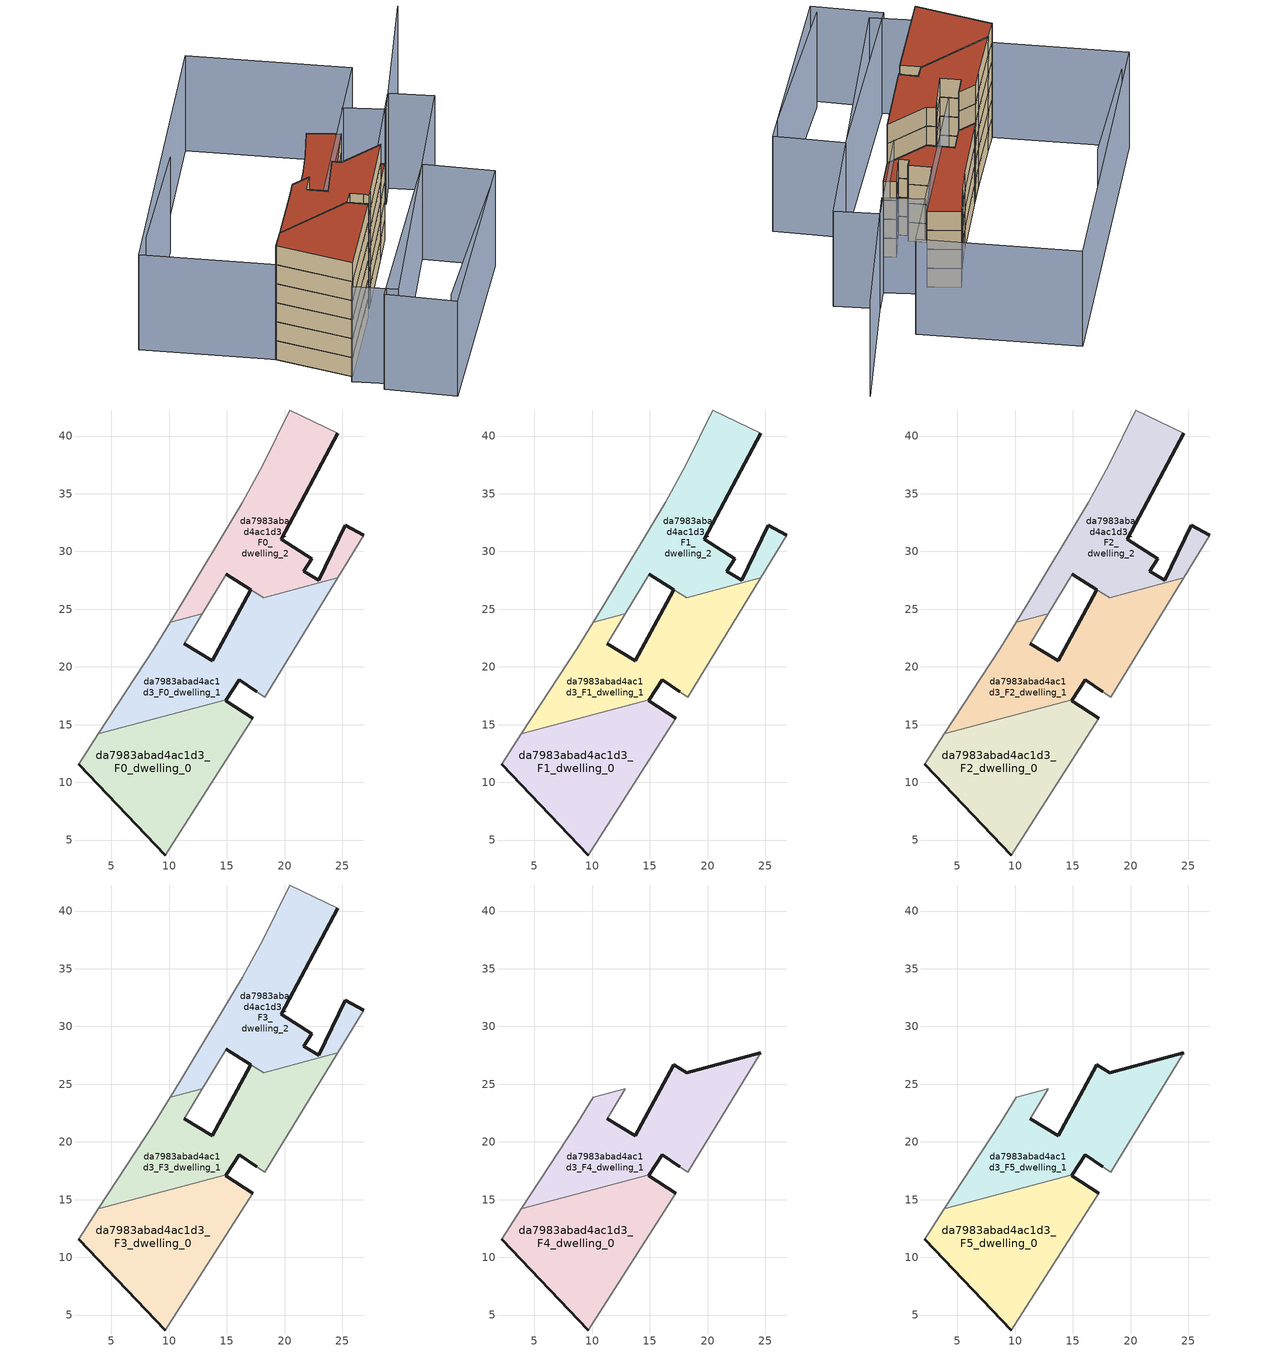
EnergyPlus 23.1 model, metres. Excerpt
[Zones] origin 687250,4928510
da7983abad4ac1d3_F0_dwelling_0
 floor ground (EU_floor_Construction): 9.68,3.71 17.26,15.57 14.92,17.08 14.96,17.15 3.88,14.2 2.16,11.57 z0
 wall outside (EU_wall_Construction): 9.68,3.71 2.16,11.57 / 14.96,17.15 14.92,17.08 17.26,15.57 z0:3
 wall adiabatic (EU_wall_Construction): 17.26,15.57 9.68,3.71 / 2.16,11.57 3.88,14.2 z0:3
 wall to da7983abad4ac1d3_F0_dwelling_1 (EU_wall_Construction): 3.88,14.2 14.96,17.15 z0:3
da7983abad4ac1d3_F0_dwelling_1
 floor ground (EU_floor_Construction): 18.74,18.15 24.59,27.71 18.18,26 17.09,26.68 16.47,25.55 13.74,20.53 11.33,22.01 12.89,24.59 10.09,23.85 8.73,21.63 3.88,14.2 14.96,17.15 16.09,18.89 17.6,17.85 18.27,17.38 z0
 wall outside (EU_wall_Construction): 11.33,22.01 13.74,20.53 16.47,25.55 17.09,26.68 / 17.6,17.85 16.09,18.89 14.96,17.15 z0:3
 wall adiabatic (EU_wall_Construction): 3.88,14.2 8.73,21.63 10.09,23.85 / 12.89,24.59 11.33,22.01 / 24.59,27.71 18.74,18.15 18.27,17.38 17.6,17.85 z0:3
 wall to da7983abad4ac1d3_F0_dwelling_2 (EU_wall_Construction): 10.09,23.85 12.89,24.59 / 17.09,26.68 18.18,26 24.59,27.71 z0:3
da7983abad4ac1d3_F0_dwelling_2
 floor ground (EU_floor_Construction): 24.59,27.71 26.87,31.42 25.26,32.25 22.95,27.51 21.68,28.3 22.36,29.38 19.7,31.05 24.61,40.25 20.45,42.25 18.14,37.54 16.35,34.22 10.93,25.22 10.09,23.85 12.89,24.59 14.96,28.01 17.09,26.69 17.09,26.68 18.18,26 z0
 wall outside (EU_wall_Construction): 24.61,40.25 19.7,31.05 22.36,29.38 21.68,28.3 22.95,27.51 25.26,32.25 26.87,31.42 / 17.09,26.68 17.09,26.69 14.96,28.01 z0:3
 wall adiabatic (EU_wall_Construction): 14.96,28.01 12.89,24.59 / 10.09,23.85 10.93,25.22 16.35,34.22 18.14,37.54 20.45,42.25 24.61,40.25 / 26.87,31.42 24.59,27.71 z0:3
da7983abad4ac1d3_F1_dwelling_0
 floor to da7983abad4ac1d3_F0_dwelling_0 (EU_floor_Construction): 9.68,3.71 17.26,15.57 14.92,17.08 14.96,17.15 3.88,14.2 2.16,11.57 z3
 wall outside (EU_wall_Construction): 9.68,3.71 2.16,11.57 / 14.96,17.15 14.92,17.08 17.26,15.57 z3:6
 wall adiabatic (EU_wall_Construction): 17.26,15.57 9.68,3.71 / 2.16,11.57 3.88,14.2 z3:6
 wall to da7983abad4ac1d3_F1_dwelling_1 (EU_wall_Construction): 3.88,14.2 14.96,17.15 z3:6
da7983abad4ac1d3_F1_dwelling_1
 floor to da7983abad4ac1d3_F0_dwelling_1 (EU_floor_Construction): 18.74,18.15 24.59,27.71 18.18,26 17.09,26.68 16.47,25.55 13.74,20.53 11.33,22.01 12.89,24.59 10.09,23.85 8.73,21.63 3.88,14.2 14.96,17.15 16.09,18.89 17.6,17.85 18.27,17.38 z3
 wall outside (EU_wall_Construction): 11.33,22.01 13.74,20.53 16.47,25.55 17.09,26.68 / 17.6,17.85 16.09,18.89 14.96,17.15 z3:6
 wall adiabatic (EU_wall_Construction): 3.88,14.2 8.73,21.63 10.09,23.85 / 12.89,24.59 11.33,22.01 / 24.59,27.71 18.74,18.15 18.27,17.38 17.6,17.85 z3:6
 wall to da7983abad4ac1d3_F1_dwelling_2 (EU_wall_Construction): 10.09,23.85 12.89,24.59 / 17.09,26.68 18.18,26 24.59,27.71 z3:6
da7983abad4ac1d3_F1_dwelling_2
 floor to da7983abad4ac1d3_F0_dwelling_2 (EU_floor_Construction): 24.59,27.71 26.87,31.42 25.26,32.25 22.95,27.51 21.68,28.3 22.36,29.38 19.7,31.05 24.61,40.25 20.45,42.25 18.14,37.54 16.35,34.22 10.93,25.22 10.09,23.85 12.89,24.59 14.96,28.01 17.09,26.69 17.09,26.68 18.18,26 z3
 wall outside (EU_wall_Construction): 24.61,40.25 19.7,31.05 22.36,29.38 21.68,28.3 22.95,27.51 25.26,32.25 26.87,31.42 / 17.09,26.68 17.09,26.69 14.96,28.01 z3:6
 wall adiabatic (EU_wall_Construction): 14.96,28.01 12.89,24.59 / 10.09,23.85 10.93,25.22 16.35,34.22 18.14,37.54 20.45,42.25 24.61,40.25 / 26.87,31.42 24.59,27.71 z3:6
da7983abad4ac1d3_F2_dwelling_0
 floor to da7983abad4ac1d3_F1_dwelling_0 (EU_floor_Construction): 9.68,3.71 17.26,15.57 14.92,17.08 14.96,17.15 3.88,14.2 2.16,11.57 z6
 wall outside (EU_wall_Construction): 9.68,3.71 2.16,11.57 / 14.96,17.15 14.92,17.08 17.26,15.57 z6:9
 wall adiabatic (EU_wall_Construction): 17.26,15.57 9.68,3.71 / 2.16,11.57 3.88,14.2 z6:9
 wall to da7983abad4ac1d3_F2_dwelling_1 (EU_wall_Construction): 3.88,14.2 14.96,17.15 z6:9
da7983abad4ac1d3_F2_dwelling_1
 floor to da7983abad4ac1d3_F1_dwelling_1 (EU_floor_Construction): 18.74,18.15 24.59,27.71 18.18,26 17.09,26.68 16.47,25.55 13.74,20.53 11.33,22.01 12.89,24.59 10.09,23.85 8.73,21.63 3.88,14.2 14.96,17.15 16.09,18.89 17.6,17.85 18.27,17.38 z6
 wall outside (EU_wall_Construction): 11.33,22.01 13.74,20.53 16.47,25.55 17.09,26.68 / 17.6,17.85 16.09,18.89 14.96,17.15 z6:9
 wall adiabatic (EU_wall_Construction): 3.88,14.2 8.73,21.63 10.09,23.85 / 12.89,24.59 11.33,22.01 / 24.59,27.71 18.74,18.15 18.27,17.38 17.6,17.85 z6:9
 wall to da7983abad4ac1d3_F2_dwelling_2 (EU_wall_Construction): 10.09,23.85 12.89,24.59 / 17.09,26.68 18.18,26 24.59,27.71 z6:9
da7983abad4ac1d3_F2_dwelling_2
 floor to da7983abad4ac1d3_F1_dwelling_2 (EU_floor_Construction): 24.59,27.71 26.87,31.42 25.26,32.25 22.95,27.51 21.68,28.3 22.36,29.38 19.7,31.05 24.61,40.25 20.45,42.25 18.14,37.54 16.35,34.22 10.93,25.22 10.09,23.85 12.89,24.59 14.96,28.01 17.09,26.69 17.09,26.68 18.18,26 z6
 wall outside (EU_wall_Construction): 24.61,40.25 19.7,31.05 22.36,29.38 21.68,28.3 22.95,27.51 25.26,32.25 26.87,31.42 / 17.09,26.68 17.09,26.69 14.96,28.01 z6:9
 wall adiabatic (EU_wall_Construction): 14.96,28.01 12.89,24.59 / 10.09,23.85 10.93,25.22 16.35,34.22 18.14,37.54 20.45,42.25 24.61,40.25 / 26.87,31.42 24.59,27.71 z6:9
da7983abad4ac1d3_F3_dwelling_0
 floor to da7983abad4ac1d3_F2_dwelling_0 (EU_floor_Construction): 9.68,3.71 17.26,15.57 14.92,17.08 14.96,17.15 3.88,14.2 2.16,11.57 z9
 wall outside (EU_wall_Construction): 9.68,3.71 2.16,11.57 / 14.96,17.15 14.92,17.08 17.26,15.57 z9:12
 wall adiabatic (EU_wall_Construction): 17.26,15.57 9.68,3.71 / 2.16,11.57 3.88,14.2 z9:12
 wall to da7983abad4ac1d3_F3_dwelling_1 (EU_wall_Construction): 3.88,14.2 14.96,17.15 z9:12
da7983abad4ac1d3_F3_dwelling_1
 floor to da7983abad4ac1d3_F2_dwelling_1 (EU_floor_Construction): 18.74,18.15 24.59,27.71 18.18,26 17.09,26.68 16.47,25.55 13.74,20.53 11.33,22.01 12.89,24.59 10.09,23.85 8.73,21.63 3.88,14.2 14.96,17.15 16.09,18.89 17.6,17.85 18.27,17.38 z9
 wall outside (EU_wall_Construction): 11.33,22.01 13.74,20.53 16.47,25.55 17.09,26.68 / 17.6,17.85 16.09,18.89 14.96,17.15 z9:12
 wall adiabatic (EU_wall_Construction): 3.88,14.2 8.73,21.63 10.09,23.85 / 12.89,24.59 11.33,22.01 / 24.59,27.71 18.74,18.15 18.27,17.38 17.6,17.85 z9:12
 wall to da7983abad4ac1d3_F3_dwelling_2 (EU_wall_Construction): 10.09,23.85 12.89,24.59 / 17.09,26.68 18.18,26 24.59,27.71 z9:12
da7983abad4ac1d3_F3_dwelling_2
 floor to da7983abad4ac1d3_F2_dwelling_2 (EU_floor_Construction): 24.59,27.71 26.87,31.42 25.26,32.25 22.95,27.51 21.68,28.3 22.36,29.38 19.7,31.05 24.61,40.25 20.45,42.25 18.14,37.54 16.35,34.22 10.93,25.22 10.09,23.85 12.89,24.59 14.96,28.01 17.09,26.69 17.09,26.68 18.18,26 z9
 wall outside (EU_wall_Construction): 24.61,40.25 19.7,31.05 22.36,29.38 21.68,28.3 22.95,27.51 25.26,32.25 26.87,31.42 / 17.09,26.68 17.09,26.69 14.96,28.01 z9:12
 wall adiabatic (EU_wall_Construction): 14.96,28.01 12.89,24.59 / 10.09,23.85 10.93,25.22 16.35,34.22 18.14,37.54 20.45,42.25 24.61,40.25 / 26.87,31.42 24.59,27.71 z9:12
 roof outside (EU_roof_Construction): 24.61,40.25 19.7,31.05 22.36,29.38 21.68,28.3 22.95,27.51 25.26,32.25 26.87,31.42 24.59,27.71 18.18,26 17.09,26.68 17.09,26.69 14.96,28.01 12.89,24.59 10.09,23.85 10.93,25.22 16.35,34.22 18.14,37.54 20.45,42.25 z12
da7983abad4ac1d3_F4_dwelling_0
 floor to da7983abad4ac1d3_F3_dwelling_0 (EU_floor_Construction): 9.68,3.71 17.26,15.57 14.92,17.08 14.96,17.15 3.88,14.2 2.16,11.57 z12
 wall outside (EU_wall_Construction): 9.68,3.71 2.16,11.57 / 14.96,17.15 14.92,17.08 17.26,15.57 z12:15
 wall adiabatic (EU_wall_Construction): 17.26,15.57 9.68,3.71 / 2.16,11.57 3.88,14.2 z12:15
 wall to da7983abad4ac1d3_F4_dwelling_1 (EU_wall_Construction): 3.88,14.2 14.96,17.15 z12:15
da7983abad4ac1d3_F4_dwelling_1
 floor to da7983abad4ac1d3_F3_dwelling_1 (EU_floor_Construction): 18.74,18.15 24.59,27.71 18.18,26 17.09,26.68 16.47,25.55 13.74,20.53 11.33,22.01 12.89,24.59 10.09,23.85 8.73,21.63 3.88,14.2 14.96,17.15 16.09,18.89 17.6,17.85 18.27,17.38 z12
 wall outside (EU_wall_Construction): 11.33,22.01 13.74,20.53 16.47,25.55 17.09,26.68 18.18,26 24.59,27.71 / 17.6,17.85 16.09,18.89 14.96,17.15 z12:15
 wall adiabatic (EU_wall_Construction): 3.88,14.2 8.73,21.63 10.09,23.85 12.89,24.59 11.33,22.01 / 24.59,27.71 18.74,18.15 18.27,17.38 17.6,17.85 z12:15
da7983abad4ac1d3_F5_dwelling_0
 floor to da7983abad4ac1d3_F4_dwelling_0 (EU_floor_Construction): 9.68,3.71 17.26,15.57 14.92,17.08 14.96,17.15 3.88,14.2 2.16,11.57 z15
 wall outside (EU_wall_Construction): 9.68,3.71 2.16,11.57 / 14.96,17.15 14.92,17.08 17.26,15.57 z15:18
 wall adiabatic (EU_wall_Construction): 17.26,15.57 9.68,3.71 / 2.16,11.57 3.88,14.2 z15:18
 wall to da7983abad4ac1d3_F5_dwelling_1 (EU_wall_Construction): 3.88,14.2 14.96,17.15 z15:18
 roof outside (EU_roof_Construction): 17.26,15.57 9.68,3.71 2.16,11.57 3.88,14.2 14.96,17.15 14.92,17.08 z18
da7983abad4ac1d3_F5_dwelling_1
 floor to da7983abad4ac1d3_F4_dwelling_1 (EU_floor_Construction): 18.74,18.15 24.59,27.71 18.18,26 17.09,26.68 16.47,25.55 13.74,20.53 11.33,22.01 12.89,24.59 10.09,23.85 8.73,21.63 3.88,14.2 14.96,17.15 16.09,18.89 17.6,17.85 18.27,17.38 z15
 wall outside (EU_wall_Construction): 11.33,22.01 13.74,20.53 16.47,25.55 17.09,26.68 18.18,26 24.59,27.71 / 17.6,17.85 16.09,18.89 14.96,17.15 z15:18
 wall adiabatic (EU_wall_Construction): 3.88,14.2 8.73,21.63 10.09,23.85 12.89,24.59 11.33,22.01 / 24.59,27.71 18.74,18.15 18.27,17.38 17.6,17.85 z15:18
 roof outside (EU_roof_Construction): 24.59,27.71 18.74,18.15 18.27,17.38 17.6,17.85 16.09,18.89 14.96,17.15 3.88,14.2 8.73,21.63 10.09,23.85 12.89,24.59 11.33,22.01 13.74,20.53 16.47,25.55 17.09,26.68 18.18,26 z18
shading: 20.21,-4.33 35.33,16.64 / -0.01,40.39 -10.74,24.36 / 41.9,60.53 30.5,38.99 / 30.5,38.99 25.38,41.7 / 37.53,19.82 20.35,-6.06 / 20.35,-6.06 12.24,-0.68 / 12.24,-0.68 29.42,25.21 / 29.42,25.21 37.53,19.82 / 9.11,2.74 32.24,42.34 / 32.24,42.34 37.6,39.21 / 37.6,39.21 14.47,-0.39 / 14.47,-0.39 9.11,2.74 / -13.28,21.15 11.68,61.36 / 11.68,61.36 30.47,49.7 / 30.47,49.7 5.51,9.48 / 5.51,9.48 -13.28,21.15 z0:15
[Building]
EU S2 Campaign: North Axis=0; Terrain=City; Solar Distribution=FullExterior
[Site:Location]
Bologna: Latitude=44.5; Longitude=11.25; Time Zone=1; Elevation=37
[SizingPeriod:WeatherFileDays]
AnnualSizingPeriod: Begin Month=1; Begin Day of Month=1; End Month=12; End Day of Month=31; Day of Week for Start Day=Monday; Use Weather File Daylight Saving Period=No; Use Weather File Rain and Snow Indicators=No
[MATERIAL]
EU_InternalMass_Material: Roughness=MediumRough; Thickness=0.1; Conductivity=1; Density=1800; Specific Heat=900; Thermal Absorptance=0.9; Solar Absorptance=0.7; Visible Absorptance=0.7
[MATERIAL:NOMASS] Roughness=MediumRough; Thermal Absorptance=0.9; Solar Absorptance=0.7; Visible Absorptance=0.7
Name | Thermal Resistance
EU_wall_NoMass | 0.905828
EU_roof_NoMass | 0.37593
EU_floor_NoMass | 0.67114
[CONSTRUCTION]
EU_wall_Construction: EU_wall_NoMass
EU_roof_Construction: EU_roof_NoMass
EU_floor_Construction: EU_floor_NoMass
EU_InternalMass_Construction: EU_InternalMass_Material
[ZONE] Type=1; Multiplier=1; Ceiling Height=autocalculate; Floor Area=autocalculate; Part of Total Floor Area=Yes
Name | Volume
da7983abad4ac1d3_F0_dwelling_0; da7983abad4ac1d3_F1_dwelling_0; da7983abad4ac1d3_F2_dwelling_0; da7983abad4ac1d3_F3_dwelling_0; da7983abad4ac1d3_F4_dwelling_0; da7983abad4ac1d3_F5_dwelling_0 | 308.604
da7983abad4ac1d3_F0_dwelling_1; da7983abad4ac1d3_F1_dwelling_1; da7983abad4ac1d3_F2_dwelling_1; da7983abad4ac1d3_F3_dwelling_1; da7983abad4ac1d3_F4_dwelling_1; da7983abad4ac1d3_F5_dwelling_1 | 313.325
da7983abad4ac1d3_F0_dwelling_2; da7983abad4ac1d3_F1_dwelling_2; da7983abad4ac1d3_F2_dwelling_2; da7983abad4ac1d3_F3_dwelling_2 | 307.218
[INTERNALMASS] Construction=EU_InternalMass_Construction
Name | Zone or ZoneList | Surface Area
da7983abad4ac1d3_F0_dwelling_0_EU_InternalMass | da7983abad4ac1d3_F0_dwelling_0 | 102.868
da7983abad4ac1d3_F0_dwelling_1_EU_InternalMass | da7983abad4ac1d3_F0_dwelling_1 | 104.441
da7983abad4ac1d3_F0_dwelling_2_EU_InternalMass | da7983abad4ac1d3_F0_dwelling_2 | 102.406
da7983abad4ac1d3_F1_dwelling_0_EU_InternalMass | da7983abad4ac1d3_F1_dwelling_0 | 102.868
da7983abad4ac1d3_F1_dwelling_1_EU_InternalMass | da7983abad4ac1d3_F1_dwelling_1 | 104.441
da7983abad4ac1d3_F1_dwelling_2_EU_InternalMass | da7983abad4ac1d3_F1_dwelling_2 | 102.406
da7983abad4ac1d3_F2_dwelling_0_EU_InternalMass | da7983abad4ac1d3_F2_dwelling_0 | 102.868
da7983abad4ac1d3_F2_dwelling_1_EU_InternalMass | da7983abad4ac1d3_F2_dwelling_1 | 104.441
da7983abad4ac1d3_F2_dwelling_2_EU_InternalMass | da7983abad4ac1d3_F2_dwelling_2 | 102.406
da7983abad4ac1d3_F3_dwelling_0_EU_InternalMass | da7983abad4ac1d3_F3_dwelling_0 | 102.868
da7983abad4ac1d3_F3_dwelling_1_EU_InternalMass | da7983abad4ac1d3_F3_dwelling_1 | 104.441
da7983abad4ac1d3_F3_dwelling_2_EU_InternalMass | da7983abad4ac1d3_F3_dwelling_2 | 102.406
da7983abad4ac1d3_F4_dwelling_0_EU_InternalMass | da7983abad4ac1d3_F4_dwelling_0 | 153.337
da7983abad4ac1d3_F4_dwelling_1_EU_InternalMass | da7983abad4ac1d3_F4_dwelling_1 | 156.377
da7983abad4ac1d3_F5_dwelling_0_EU_InternalMass | da7983abad4ac1d3_F5_dwelling_0 | 153.337
da7983abad4ac1d3_F5_dwelling_1_EU_InternalMass | da7983abad4ac1d3_F5_dwelling_1 | 156.377
[OTHEREQUIPMENT] Fuel Type=Electricity; Design Level Calculation Method=Watts/Area; Power per Zone Floor Area=1; Fraction Latent=0; Fraction Radiant=0; Fraction Lost=0; Carbon Dioxide Generation Rate=0; EndUse Subcategory=EU_Step8_InternalGains
Name | Zone or ZoneList or Space or SpaceList | Schedule
EU_Step8_InternalGain_da7983abad4ac1d3_F0_dwelling_0_f000 | da7983abad4ac1d3_F0_dwelling_0 | EU_Step8_GainSchedule_da7983abad4ac1d3_F0_dwelling_0_f000
EU_Step8_InternalGain_da7983abad4ac1d3_F0_dwelling_1_f000 | da7983abad4ac1d3_F0_dwelling_1 | EU_Step8_GainSchedule_da7983abad4ac1d3_F0_dwelling_1_f000
EU_Step8_InternalGain_da7983abad4ac1d3_F0_dwelling_2_f000 | da7983abad4ac1d3_F0_dwelling_2 | EU_Step8_GainSchedule_da7983abad4ac1d3_F0_dwelling_2_f000
EU_Step8_InternalGain_da7983abad4ac1d3_F1_dwelling_0_f000 | da7983abad4ac1d3_F1_dwelling_0 | EU_Step8_GainSchedule_da7983abad4ac1d3_F1_dwelling_0_f000
EU_Step8_InternalGain_da7983abad4ac1d3_F1_dwelling_1_f000 | da7983abad4ac1d3_F1_dwelling_1 | EU_Step8_GainSchedule_da7983abad4ac1d3_F1_dwelling_1_f000
EU_Step8_InternalGain_da7983abad4ac1d3_F1_dwelling_2_f000 | da7983abad4ac1d3_F1_dwelling_2 | EU_Step8_GainSchedule_da7983abad4ac1d3_F1_dwelling_2_f000
EU_Step8_InternalGain_da7983abad4ac1d3_F2_dwelling_0_f000 | da7983abad4ac1d3_F2_dwelling_0 | EU_Step8_GainSchedule_da7983abad4ac1d3_F2_dwelling_0_f000
EU_Step8_InternalGain_da7983abad4ac1d3_F2_dwelling_1_f000 | da7983abad4ac1d3_F2_dwelling_1 | EU_Step8_GainSchedule_da7983abad4ac1d3_F2_dwelling_1_f000
EU_Step8_InternalGain_da7983abad4ac1d3_F2_dwelling_2_f000 | da7983abad4ac1d3_F2_dwelling_2 | EU_Step8_GainSchedule_da7983abad4ac1d3_F2_dwelling_2_f000
EU_Step8_InternalGain_da7983abad4ac1d3_F3_dwelling_0_f000 | da7983abad4ac1d3_F3_dwelling_0 | EU_Step8_GainSchedule_da7983abad4ac1d3_F3_dwelling_0_f000
EU_Step8_InternalGain_da7983abad4ac1d3_F3_dwelling_1_f000 | da7983abad4ac1d3_F3_dwelling_1 | EU_Step8_GainSchedule_da7983abad4ac1d3_F3_dwelling_1_f000
EU_Step8_InternalGain_da7983abad4ac1d3_F3_dwelling_2_f000 | da7983abad4ac1d3_F3_dwelling_2 | EU_Step8_GainSchedule_da7983abad4ac1d3_F3_dwelling_2_f000
EU_Step8_InternalGain_da7983abad4ac1d3_F4_dwelling_0_f000 | da7983abad4ac1d3_F4_dwelling_0 | EU_Step8_GainSchedule_da7983abad4ac1d3_F4_dwelling_0_f000
EU_Step8_InternalGain_da7983abad4ac1d3_F4_dwelling_1_f000 | da7983abad4ac1d3_F4_dwelling_1 | EU_Step8_GainSchedule_da7983abad4ac1d3_F4_dwelling_1_f000
EU_Step8_InternalGain_da7983abad4ac1d3_F5_dwelling_0_f000 | da7983abad4ac1d3_F5_dwelling_0 | EU_Step8_GainSchedule_da7983abad4ac1d3_F5_dwelling_0_f000
EU_Step8_InternalGain_da7983abad4ac1d3_F5_dwelling_1_f000 | da7983abad4ac1d3_F5_dwelling_1 | EU_Step8_GainSchedule_da7983abad4ac1d3_F5_dwelling_1_f000
[ZONEVENTILATION:DESIGNFLOWRATE] Schedule=EU_AlwaysOn; Design Flow Rate Calculation Method=AirChanges/Hour; Air Changes per Hour=0.73129; Ventilation Type=Natural; Fan Pressure Rise=0; Fan Total Efficiency=1; Constant Term Coefficient=1; Temperature Term Coefficient=0; Velocity Term Coefficient=0; Velocity Squared Term Coefficient=0; Minimum Indoor Temperature=-100; Maximum Indoor Temperature=100; Delta Temperature=-100; Minimum Outdoor Temperature=-100; Maximum Outdoor Temperature=100; Maximum Wind Speed=40
Name | Zone or ZoneList or Space or SpaceList
EU_ConstantAir_da7983abad4ac1d3_F0_dwelling_0 | da7983abad4ac1d3_F0_dwelling_0
EU_ConstantAir_da7983abad4ac1d3_F0_dwelling_1 | da7983abad4ac1d3_F0_dwelling_1
EU_ConstantAir_da7983abad4ac1d3_F0_dwelling_2 | da7983abad4ac1d3_F0_dwelling_2
EU_ConstantAir_da7983abad4ac1d3_F1_dwelling_0 | da7983abad4ac1d3_F1_dwelling_0
EU_ConstantAir_da7983abad4ac1d3_F1_dwelling_1 | da7983abad4ac1d3_F1_dwelling_1
EU_ConstantAir_da7983abad4ac1d3_F1_dwelling_2 | da7983abad4ac1d3_F1_dwelling_2
EU_ConstantAir_da7983abad4ac1d3_F2_dwelling_0 | da7983abad4ac1d3_F2_dwelling_0
EU_ConstantAir_da7983abad4ac1d3_F2_dwelling_1 | da7983abad4ac1d3_F2_dwelling_1
EU_ConstantAir_da7983abad4ac1d3_F2_dwelling_2 | da7983abad4ac1d3_F2_dwelling_2
EU_ConstantAir_da7983abad4ac1d3_F3_dwelling_0 | da7983abad4ac1d3_F3_dwelling_0
EU_ConstantAir_da7983abad4ac1d3_F3_dwelling_1 | da7983abad4ac1d3_F3_dwelling_1
EU_ConstantAir_da7983abad4ac1d3_F3_dwelling_2 | da7983abad4ac1d3_F3_dwelling_2
EU_ConstantAir_da7983abad4ac1d3_F4_dwelling_0 | da7983abad4ac1d3_F4_dwelling_0
EU_ConstantAir_da7983abad4ac1d3_F4_dwelling_1 | da7983abad4ac1d3_F4_dwelling_1
EU_ConstantAir_da7983abad4ac1d3_F5_dwelling_0 | da7983abad4ac1d3_F5_dwelling_0
EU_ConstantAir_da7983abad4ac1d3_F5_dwelling_1 | da7983abad4ac1d3_F5_dwelling_1
[HVACTEMPLATE:THERMOSTAT] Constant Heating Setpoint=20; Constant Cooling Setpoint=50
EU_HeatOnly_da7983abad4ac1d3_F0_dwelling_0; EU_HeatOnly_da7983abad4ac1d3_F0_dwelling_1; EU_HeatOnly_da7983abad4ac1d3_F0_dwelling_2; EU_HeatOnly_da7983abad4ac1d3_F1_dwelling_0; EU_HeatOnly_da7983abad4ac1d3_F1_dwelling_1; EU_HeatOnly_da7983abad4ac1d3_F1_dwelling_2; EU_HeatOnly_da7983abad4ac1d3_F2_dwelling_0; EU_HeatOnly_da7983abad4ac1d3_F2_dwelling_1; EU_HeatOnly_da7983abad4ac1d3_F2_dwelling_2; EU_HeatOnly_da7983abad4ac1d3_F3_dwelling_0; EU_HeatOnly_da7983abad4ac1d3_F3_dwelling_1; EU_HeatOnly_da7983abad4ac1d3_F3_dwelling_2; EU_HeatOnly_da7983abad4ac1d3_F4_dwelling_0; EU_HeatOnly_da7983abad4ac1d3_F4_dwelling_1; EU_HeatOnly_da7983abad4ac1d3_F5_dwelling_0; EU_HeatOnly_da7983abad4ac1d3_F5_dwelling_1
[HVACTEMPLATE:ZONE:IDEALLOADSAIRSYSTEM] System Availability Schedule=EU_AlwaysOn; Maximum Heating Supply Air Temperature=50; Minimum Cooling Supply Air Temperature=13; Maximum Heating Supply Air Humidity Ratio=0.0156; Minimum Cooling Supply Air Humidity Ratio=0.0077; Heating Limit=NoLimit; Cooling Limit=NoLimit; Heating Availability Schedule=EU_AlwaysOn; Cooling Availability Schedule=EU_CoolingOff; Dehumidification Control Type=ConstantSensibleHeatRatio; Cooling Sensible Heat Ratio=0.7; Dehumidification Setpoint=60; Humidification Control Type=None; Humidification Setpoint=30; Outdoor Air Method=None; Outdoor Air Flow Rate per Person=0.00944; Outdoor Air Flow Rate per Zone Floor Area=0; Outdoor Air Flow Rate per Zone=0; Demand Controlled Ventilation Type=None; Outdoor Air Economizer Type=NoEconomizer; Heat Recovery Type=None; Sensible Heat Recovery Effectiveness=0.7; Latent Heat Recovery Effectiveness=0.65
Name | Template Thermostat
da7983abad4ac1d3_F0_dwelling_0 | EU_HeatOnly_da7983abad4ac1d3_F0_dwelling_0
da7983abad4ac1d3_F0_dwelling_1 | EU_HeatOnly_da7983abad4ac1d3_F0_dwelling_1
da7983abad4ac1d3_F0_dwelling_2 | EU_HeatOnly_da7983abad4ac1d3_F0_dwelling_2
da7983abad4ac1d3_F1_dwelling_0 | EU_HeatOnly_da7983abad4ac1d3_F1_dwelling_0
da7983abad4ac1d3_F1_dwelling_1 | EU_HeatOnly_da7983abad4ac1d3_F1_dwelling_1
da7983abad4ac1d3_F1_dwelling_2 | EU_HeatOnly_da7983abad4ac1d3_F1_dwelling_2
da7983abad4ac1d3_F2_dwelling_0 | EU_HeatOnly_da7983abad4ac1d3_F2_dwelling_0
da7983abad4ac1d3_F2_dwelling_1 | EU_HeatOnly_da7983abad4ac1d3_F2_dwelling_1
da7983abad4ac1d3_F2_dwelling_2 | EU_HeatOnly_da7983abad4ac1d3_F2_dwelling_2
da7983abad4ac1d3_F3_dwelling_0 | EU_HeatOnly_da7983abad4ac1d3_F3_dwelling_0
da7983abad4ac1d3_F3_dwelling_1 | EU_HeatOnly_da7983abad4ac1d3_F3_dwelling_1
da7983abad4ac1d3_F3_dwelling_2 | EU_HeatOnly_da7983abad4ac1d3_F3_dwelling_2
da7983abad4ac1d3_F4_dwelling_0 | EU_HeatOnly_da7983abad4ac1d3_F4_dwelling_0
da7983abad4ac1d3_F4_dwelling_1 | EU_HeatOnly_da7983abad4ac1d3_F4_dwelling_1
da7983abad4ac1d3_F5_dwelling_0 | EU_HeatOnly_da7983abad4ac1d3_F5_dwelling_0
da7983abad4ac1d3_F5_dwelling_1 | EU_HeatOnly_da7983abad4ac1d3_F5_dwelling_1
[SIZING:ZONE] Zone Cooling Design Supply Air Temperature Input Method=SupplyAirTemperature; Zone Cooling Design Supply Air Temperature=13; Zone Heating Design Supply Air Temperature Input Method=SupplyAirTemperature; Zone Heating Design Supply Air Temperature=50; Zone Cooling Design Supply Air Humidity Ratio=0.008; Zone Heating Design Supply Air Humidity Ratio=0.008; Cooling Design Air Flow Method=DesignDay; Cooling Design Air Flow Rate=0; Cooling Minimum Air Flow per Zone Floor Area=0.000762; Cooling Minimum Air Flow=0; Cooling Minimum Air Flow Fraction=0.2; Heating Design Air Flow Method=DesignDay; Heating Design Air Flow Rate=0; Heating Maximum Air Flow per Zone Floor Area=0.002032; Heating Maximum Air Flow=0.141576; Heating Maximum Air Flow Fraction=0.3; Account for Dedicated Outdoor Air System=No; Dedicated Outdoor Air System Control Strategy=NeutralSupplyAir; Dedicated Outdoor Air Low Setpoint Temperature for Design=autosize; Dedicated Outdoor Air High Setpoint Temperature for Design=autosize; Zone Load Sizing Method=Sensible Load Only No Latent Load; Zone Latent Cooling Design Supply Air Humidity Ratio Input Method=HumidityRatioDifference; Zone Cooling Design Supply Air Humidity Ratio Difference=0.005; Zone Latent Heating Design Supply Air Humidity Ratio Input Method=HumidityRatioDifference; Zone Humidification Design Supply Air Humidity Ratio Difference=0.005
da7983abad4ac1d3_F0_dwelling_0; da7983abad4ac1d3_F0_dwelling_1; da7983abad4ac1d3_F0_dwelling_2; da7983abad4ac1d3_F1_dwelling_0; da7983abad4ac1d3_F1_dwelling_1; da7983abad4ac1d3_F1_dwelling_2; da7983abad4ac1d3_F2_dwelling_0; da7983abad4ac1d3_F2_dwelling_1; da7983abad4ac1d3_F2_dwelling_2; da7983abad4ac1d3_F3_dwelling_0; da7983abad4ac1d3_F3_dwelling_1; da7983abad4ac1d3_F3_dwelling_2; da7983abad4ac1d3_F4_dwelling_0; da7983abad4ac1d3_F4_dwelling_1; da7983abad4ac1d3_F5_dwelling_0; da7983abad4ac1d3_F5_dwelling_1
[SCHEDULE:CONSTANT]
Name | Hourly Value
EU_AlwaysOn | 1
EU_CoolingOff | 0
[SCHEDULE:FILE] Column Number=1; Rows to Skip at Top=0; Number of Hours of Data=8760; Column Separator=Comma; Interpolate to Timestep=No; Minutes per Item=60; Adjust Schedule for Daylight Savings=Yes
Name | File
EU_Step8_GainSchedule_da7983abad4ac1d3_F0_dwelling_0_f000 | ../../schedules/da7983abad4ac1d3/da7983abad4ac1d3_F0_dwelling_0_f000_gain.csv
EU_Step8_GainSchedule_da7983abad4ac1d3_F0_dwelling_1_f000 | ../../schedules/da7983abad4ac1d3/da7983abad4ac1d3_F0_dwelling_1_f000_gain.csv
EU_Step8_GainSchedule_da7983abad4ac1d3_F0_dwelling_2_f000 | ../../schedules/da7983abad4ac1d3/da7983abad4ac1d3_F0_dwelling_2_f000_gain.csv
EU_Step8_GainSchedule_da7983abad4ac1d3_F1_dwelling_0_f000 | ../../schedules/da7983abad4ac1d3/da7983abad4ac1d3_F1_dwelling_0_f000_gain.csv
EU_Step8_GainSchedule_da7983abad4ac1d3_F1_dwelling_1_f000 | ../../schedules/da7983abad4ac1d3/da7983abad4ac1d3_F1_dwelling_1_f000_gain.csv
EU_Step8_GainSchedule_da7983abad4ac1d3_F1_dwelling_2_f000 | ../../schedules/da7983abad4ac1d3/da7983abad4ac1d3_F1_dwelling_2_f000_gain.csv
EU_Step8_GainSchedule_da7983abad4ac1d3_F2_dwelling_0_f000 | ../../schedules/da7983abad4ac1d3/da7983abad4ac1d3_F2_dwelling_0_f000_gain.csv
EU_Step8_GainSchedule_da7983abad4ac1d3_F2_dwelling_1_f000 | ../../schedules/da7983abad4ac1d3/da7983abad4ac1d3_F2_dwelling_1_f000_gain.csv
EU_Step8_GainSchedule_da7983abad4ac1d3_F2_dwelling_2_f000 | ../../schedules/da7983abad4ac1d3/da7983abad4ac1d3_F2_dwelling_2_f000_gain.csv
EU_Step8_GainSchedule_da7983abad4ac1d3_F3_dwelling_0_f000 | ../../schedules/da7983abad4ac1d3/da7983abad4ac1d3_F3_dwelling_0_f000_gain.csv
EU_Step8_GainSchedule_da7983abad4ac1d3_F3_dwelling_1_f000 | ../../schedules/da7983abad4ac1d3/da7983abad4ac1d3_F3_dwelling_1_f000_gain.csv
EU_Step8_GainSchedule_da7983abad4ac1d3_F3_dwelling_2_f000 | ../../schedules/da7983abad4ac1d3/da7983abad4ac1d3_F3_dwelling_2_f000_gain.csv
EU_Step8_GainSchedule_da7983abad4ac1d3_F4_dwelling_0_f000 | ../../schedules/da7983abad4ac1d3/da7983abad4ac1d3_F4_dwelling_0_f000_gain.csv
EU_Step8_GainSchedule_da7983abad4ac1d3_F4_dwelling_1_f000 | ../../schedules/da7983abad4ac1d3/da7983abad4ac1d3_F4_dwelling_1_f000_gain.csv
EU_Step8_GainSchedule_da7983abad4ac1d3_F5_dwelling_0_f000 | ../../schedules/da7983abad4ac1d3/da7983abad4ac1d3_F5_dwelling_0_f000_gain.csv
EU_Step8_GainSchedule_da7983abad4ac1d3_F5_dwelling_1_f000 | ../../schedules/da7983abad4ac1d3/da7983abad4ac1d3_F5_dwelling_1_f000_gain.csv
